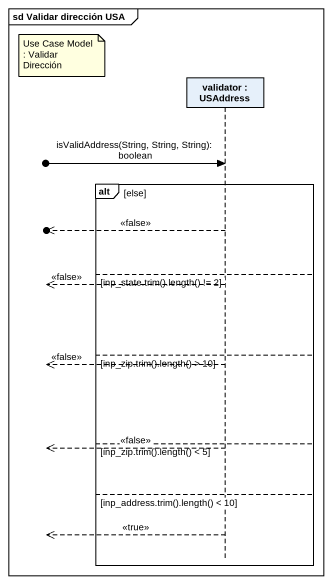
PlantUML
@startuml
mainframe sd Validar dirección USA
hide footbox
participant "validator : USAddress" as validator

note left of validator : Use Case Model : Validar Dirección
[o-> validator : isValidAddress(String, String, String): boolean
alt else
  [o<<-- validator : <<false>>
else inp_state.trim().length() != 2
  [o<<-- validator : <<false>>
else inp_zip.trim().length() > 10
  [o<<-- validator : <<false>>
else inp_zip.trim().length() < 5
  [o<<-- validator : <<false>>
else inp_address.trim().length() < 10
  [o<<-- validator : <<true>>
end
@enduml
